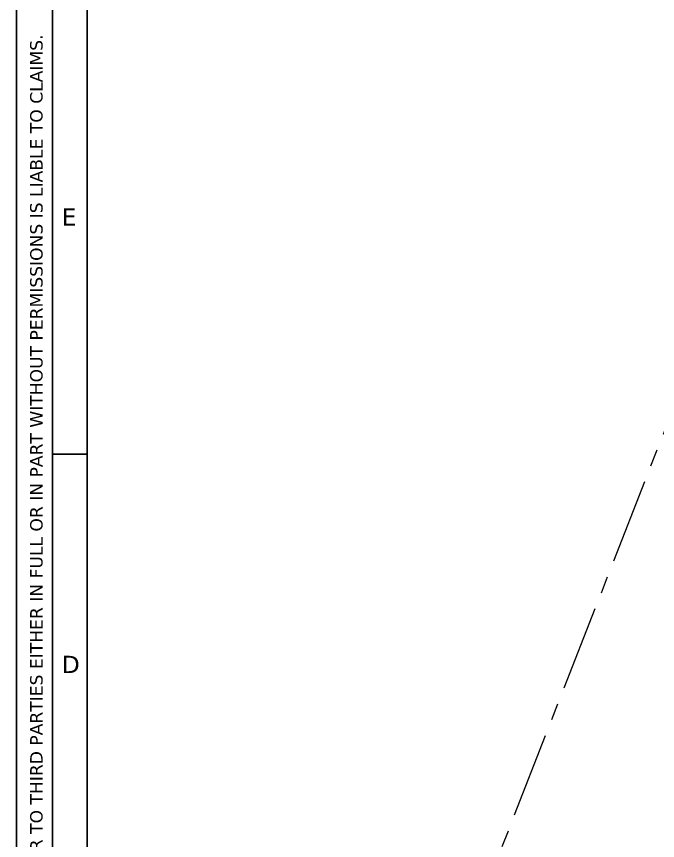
# Model space of a CAD drawing. Extents: x 1878645 to 3043969, y -1160829 to -603973.
# Drawn here: x 2765119 to 2779462, y -658552 to -640121 of the extents above; entities that cross this region are included whole.
import ezdxf

# ---------------------------------------------------------------- set-up
doc = ezdxf.new("R2010")
doc.units = 0
doc.header["$LTSCALE"] = 100
doc.linetypes.add('Center', pattern=[50.8, 31.75, -6.35, 6.35, -6.35])
doc.layers.add('A-SITE-BDRY', color=6, linetype='Center', lineweight=70)
doc.styles.get("Standard").update_dxf_attribs({"font": 'verdana.ttf'})

msp = doc.modelspace()

# ---------------------------------------------------------------- linework, layer by layer
at = {"color": 35}
msp.add_line((2765118.69159, -628360.71922), (2765118.69159, -692265.01839), dxfattribs=at)
for p, q in [((2765924.85936, -629135.88054), (2765924.85936, -691458.85062)), ((2766700.02068, -629911.04186), (2766700.02068, -691458.85062)), ((2765924.85936, -649910.2039), (2766700.02068, -649910.2039))]:
    msp.add_line(p, q)
at = {"layer": 'A-SITE-BDRY', "lineweight": 5, "ltscale": 0.6}
msp.add_lwpolyline([(2848967.02895, -643275.05165), (2848967.02895, -643275.05165), (2848342.44914, -680689.09182), (2846234.8057, -680667.57094), (2821470.85503, -680742.38531), (2767390.03194, -680689.09182), (2780498.36125, -647141.26901)], dxfattribs=at)

# ---------------------------------------------------------------- texts
msp.add_text('THIS DOCUMENT IS THE PROPERTY OF ECO CONSULTANTS, ANY USE NOT AUTHORISED BY US,AND/OR COPYING,DUPLICATING,HANDING,OVER TO THIRD PARTIES EITHER IN FULL OR IN PART WITHOUT PERMISSIONS IS LIABLE TO CLAIMS.', height=279.05807498, rotation=90).set_placement((2765703.06641, -685925.06944))
for s, p in [('E', (2766126.37207, -644798.39612)), ('D', (2766126.37207, -654807.67711))]:
    msp.add_text(s, height=387.58066).set_placement(p)

doc.saveas('drawing.dxf')
